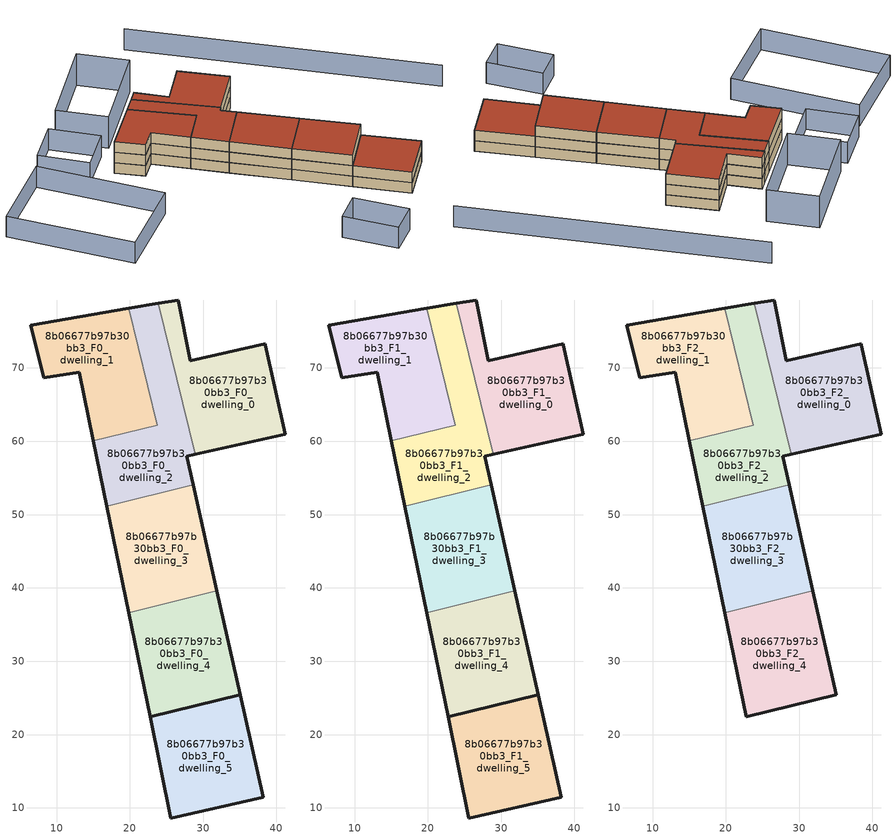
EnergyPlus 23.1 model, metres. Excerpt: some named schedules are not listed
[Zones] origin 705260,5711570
8b06677b97b30bb3_F0_dwelling_0
 floor ground (EU_floor_Construction): 41.22,60.97 38.47,73.15 38.45,73.27 28.25,70.99 26.59,79.27 23.87,78.81 28.95,58.23 z0
 wall outside (EU_wall_Construction): 23.87,78.81 26.59,79.27 28.25,70.99 38.45,73.27 38.47,73.15 41.22,60.97 28.95,58.23 z0:3
 wall to 8b06677b97b30bb3_F0_dwelling_2 (EU_wall_Construction): 28.95,58.23 23.87,78.81 z0:3
8b06677b97b30bb3_F0_dwelling_1
 floor ground (EU_floor_Construction): 23.75,62.22 19.82,78.12 6.46,75.84 8.23,68.68 13.09,69.42 15.02,60.06 z0
 wall outside (EU_wall_Construction): 15.02,60.06 13.09,69.42 8.23,68.68 6.46,75.84 19.82,78.12 z0:3
 wall to 8b06677b97b30bb3_F0_dwelling_2 (EU_wall_Construction): 19.82,78.12 23.75,62.22 15.02,60.06 z0:3
8b06677b97b30bb3_F0_dwelling_2
 floor ground (EU_floor_Construction): 28.62,54.06 27.74,57.96 28.95,58.23 23.87,78.81 19.82,78.12 23.75,62.22 15.02,60.06 16.85,51.15 z0
 wall outside (EU_wall_Construction): 19.82,78.12 23.87,78.81 / 28.95,58.23 27.74,57.96 28.62,54.06 / 16.85,51.15 15.02,60.06 z0:3
 wall to 8b06677b97b30bb3_F0_dwelling_3 (EU_wall_Construction): 28.62,54.06 16.85,51.15 z0:3
8b06677b97b30bb3_F0_dwelling_3
 floor ground (EU_floor_Construction): 31.88,39.59 28.62,54.06 16.85,51.15 19.84,36.61 z0
 wall outside (EU_wall_Construction): 28.62,54.06 31.88,39.59 / 19.84,36.61 16.85,51.15 z0:3
 wall to 8b06677b97b30bb3_F0_dwelling_4 (EU_wall_Construction): 31.88,39.59 19.84,36.61 z0:3
8b06677b97b30bb3_F0_dwelling_4
 floor ground (EU_floor_Construction): 35.07,25.44 31.88,39.59 19.84,36.61 22.76,22.39 z0
 wall outside (EU_wall_Construction): 31.88,39.59 35.07,25.44 22.76,22.39 19.84,36.61 z0:3
8b06677b97b30bb3_F0_dwelling_5
 floor ground (EU_floor_Construction): 38.22,11.44 35.07,25.44 22.76,22.39 25.59,8.62 z0
 wall outside (EU_wall_Construction): 35.07,25.44 38.22,11.44 25.59,8.62 22.76,22.39 35.07,25.44 z0:3
8b06677b97b30bb3_F1_dwelling_0
 floor to 8b06677b97b30bb3_F0_dwelling_0 (EU_floor_Construction): 41.22,60.97 38.47,73.15 38.45,73.27 28.25,70.99 26.59,79.27 23.87,78.81 28.95,58.23 z3
 wall outside (EU_wall_Construction): 23.87,78.81 26.59,79.27 28.25,70.99 38.45,73.27 38.47,73.15 41.22,60.97 28.95,58.23 z3:6
 wall to 8b06677b97b30bb3_F1_dwelling_2 (EU_wall_Construction): 28.95,58.23 23.87,78.81 z3:6
8b06677b97b30bb3_F1_dwelling_1
 floor to 8b06677b97b30bb3_F0_dwelling_1 (EU_floor_Construction): 23.75,62.22 19.82,78.12 6.46,75.84 8.23,68.68 13.09,69.42 15.02,60.06 z3
 wall outside (EU_wall_Construction): 15.02,60.06 13.09,69.42 8.23,68.68 6.46,75.84 19.82,78.12 z3:6
 wall to 8b06677b97b30bb3_F1_dwelling_2 (EU_wall_Construction): 19.82,78.12 23.75,62.22 15.02,60.06 z3:6
8b06677b97b30bb3_F1_dwelling_2
 floor to 8b06677b97b30bb3_F0_dwelling_2 (EU_floor_Construction): 28.62,54.06 27.74,57.96 28.95,58.23 23.87,78.81 19.82,78.12 23.75,62.22 15.02,60.06 16.85,51.15 z3
 wall outside (EU_wall_Construction): 19.82,78.12 23.87,78.81 / 28.95,58.23 27.74,57.96 28.62,54.06 / 16.85,51.15 15.02,60.06 z3:6
 wall to 8b06677b97b30bb3_F1_dwelling_3 (EU_wall_Construction): 28.62,54.06 16.85,51.15 z3:6
8b06677b97b30bb3_F1_dwelling_3
 floor to 8b06677b97b30bb3_F0_dwelling_3 (EU_floor_Construction): 31.88,39.59 28.62,54.06 16.85,51.15 19.84,36.61 z3
 wall outside (EU_wall_Construction): 28.62,54.06 31.88,39.59 / 19.84,36.61 16.85,51.15 z3:6
 wall to 8b06677b97b30bb3_F1_dwelling_4 (EU_wall_Construction): 31.88,39.59 19.84,36.61 z3:6
8b06677b97b30bb3_F1_dwelling_4
 floor to 8b06677b97b30bb3_F0_dwelling_4 (EU_floor_Construction): 35.07,25.44 31.88,39.59 19.84,36.61 22.76,22.39 z3
 wall outside (EU_wall_Construction): 31.88,39.59 35.07,25.44 22.76,22.39 19.84,36.61 z3:6
8b06677b97b30bb3_F1_dwelling_5
 floor to 8b06677b97b30bb3_F0_dwelling_5 (EU_floor_Construction): 38.22,11.44 35.07,25.44 22.76,22.39 25.59,8.62 z3
 wall outside (EU_wall_Construction): 35.07,25.44 38.22,11.44 25.59,8.62 22.76,22.39 35.07,25.44 z3:6
 roof outside (EU_roof_Construction): 35.07,25.44 38.22,11.44 25.59,8.62 22.76,22.39 z6
8b06677b97b30bb3_F2_dwelling_0
 floor to 8b06677b97b30bb3_F1_dwelling_0 (EU_floor_Construction): 41.22,60.97 38.47,73.15 38.45,73.27 28.25,70.99 26.59,79.27 23.87,78.81 28.95,58.23 z6
 wall outside (EU_wall_Construction): 23.87,78.81 26.59,79.27 28.25,70.99 38.45,73.27 38.47,73.15 41.22,60.97 28.95,58.23 z6:9
 wall to 8b06677b97b30bb3_F2_dwelling_2 (EU_wall_Construction): 28.95,58.23 23.87,78.81 z6:9
 roof outside (EU_roof_Construction): 38.45,73.27 38.47,73.15 41.22,60.97 28.95,58.23 23.87,78.81 26.59,79.27 28.25,70.99 z9
8b06677b97b30bb3_F2_dwelling_1
 floor to 8b06677b97b30bb3_F1_dwelling_1 (EU_floor_Construction): 23.75,62.22 19.82,78.12 6.46,75.84 8.23,68.68 13.09,69.42 15.02,60.06 z6
 wall outside (EU_wall_Construction): 15.02,60.06 13.09,69.42 8.23,68.68 6.46,75.84 19.82,78.12 z6:9
 wall to 8b06677b97b30bb3_F2_dwelling_2 (EU_wall_Construction): 19.82,78.12 23.75,62.22 15.02,60.06 z6:9
 roof outside (EU_roof_Construction): 19.82,78.12 23.75,62.22 15.02,60.06 13.09,69.42 8.23,68.68 6.46,75.84 z9
8b06677b97b30bb3_F2_dwelling_2
 floor to 8b06677b97b30bb3_F1_dwelling_2 (EU_floor_Construction): 28.62,54.06 27.74,57.96 28.95,58.23 23.87,78.81 19.82,78.12 23.75,62.22 15.02,60.06 16.85,51.15 z6
 wall outside (EU_wall_Construction): 19.82,78.12 23.87,78.81 / 28.95,58.23 27.74,57.96 28.62,54.06 / 16.85,51.15 15.02,60.06 z6:9
 wall to 8b06677b97b30bb3_F2_dwelling_3 (EU_wall_Construction): 28.62,54.06 16.85,51.15 z6:9
 roof outside (EU_roof_Construction): 23.87,78.81 28.95,58.23 27.74,57.96 28.62,54.06 16.85,51.15 15.02,60.06 23.75,62.22 19.82,78.12 z9
8b06677b97b30bb3_F2_dwelling_3
 floor to 8b06677b97b30bb3_F1_dwelling_3 (EU_floor_Construction): 31.88,39.59 28.62,54.06 16.85,51.15 19.84,36.61 z6
 wall outside (EU_wall_Construction): 28.62,54.06 31.88,39.59 / 19.84,36.61 16.85,51.15 z6:9
 wall to 8b06677b97b30bb3_F2_dwelling_4 (EU_wall_Construction): 31.88,39.59 19.84,36.61 z6:9
 roof outside (EU_roof_Construction): 28.62,54.06 31.88,39.59 19.84,36.61 16.85,51.15 z9
8b06677b97b30bb3_F2_dwelling_4
 floor to 8b06677b97b30bb3_F1_dwelling_4 (EU_floor_Construction): 35.07,25.44 31.88,39.59 19.84,36.61 22.76,22.39 z6
 wall outside (EU_wall_Construction): 31.88,39.59 35.07,25.44 22.76,22.39 19.84,36.61 z6:9
 roof outside (EU_roof_Construction): 31.88,39.59 35.07,25.44 22.76,22.39 19.84,36.61 z9
shading: 68.1,18.64 53.35,92.67 / 3.98,2.98 2.98,16.89 / 2.98,16.89 10.88,17.45 / 10.88,17.45 11.87,3.55 / 11.87,3.55 3.98,2.98 / -26.82,89.38 -5.7,90.54 / -5.7,90.54 -3.96,58.65 / -3.96,58.65 -25.08,57.49 / -25.08,57.49 -26.82,89.38 / 11.4,81.18 0.57,79.45 / 0.57,79.45 -1.44,92.03 / -1.44,92.03 9.39,93.76 / 9.39,93.76 11.4,81.18 z0:6; 13.05,93.4 35.9,97.58 / 35.9,97.58 38.19,85.07 / 38.19,85.07 15.34,80.9 / 15.34,80.9 13.05,93.4 z0:9
[Building]
EU S2 Campaign: North Axis=0; Terrain=City; Solar Distribution=FullExterior
[Site:Location]
London: Latitude=51.5; Longitude=-0.5; Time Zone=0; Elevation=25
[SizingPeriod:WeatherFileDays]
AnnualSizingPeriod: Begin Month=1; Begin Day of Month=1; End Month=12; End Day of Month=31; Day of Week for Start Day=Monday; Use Weather File Daylight Saving Period=No; Use Weather File Rain and Snow Indicators=No
[MATERIAL]
EU_InternalMass_Material: Roughness=MediumRough; Thickness=0.1; Conductivity=1; Density=1800; Specific Heat=900; Thermal Absorptance=0.9; Solar Absorptance=0.7; Visible Absorptance=0.7
[MATERIAL:NOMASS] Roughness=MediumRough; Thermal Absorptance=0.9; Solar Absorptance=0.7; Visible Absorptance=0.7
Name | Thermal Resistance
EU_wall_NoMass | 1.04674
EU_roof_NoMass | 4.32442
EU_floor_NoMass | 2.04616
[CONSTRUCTION]
EU_wall_Construction: EU_wall_NoMass
EU_roof_Construction: EU_roof_NoMass
EU_floor_Construction: EU_floor_NoMass
EU_InternalMass_Construction: EU_InternalMass_Material
[ZONE] Type=1; Multiplier=1; Ceiling Height=autocalculate; Floor Area=autocalculate; Part of Total Floor Area=Yes
Name | Volume
8b06677b97b30bb3_F0_dwelling_0; 8b06677b97b30bb3_F1_dwelling_5 | 545.774
8b06677b97b30bb3_F1_dwelling_0; 8b06677b97b30bb3_F2_dwelling_0 | 545.775
8b06677b97b30bb3_F0_dwelling_1; 8b06677b97b30bb3_F1_dwelling_1; 8b06677b97b30bb3_F2_dwelling_1 | 545.772
8b06677b97b30bb3_F0_dwelling_2 | 545.786
8b06677b97b30bb3_F1_dwelling_2; 8b06677b97b30bb3_F2_dwelling_2 | 545.785
8b06677b97b30bb3_F0_dwelling_3; 8b06677b97b30bb3_F1_dwelling_3; 8b06677b97b30bb3_F2_dwelling_3; 8b06677b97b30bb3_F0_dwelling_5 | 545.773
8b06677b97b30bb3_F0_dwelling_4 | 545.779
8b06677b97b30bb3_F1_dwelling_4; 8b06677b97b30bb3_F2_dwelling_4 | 545.778
[INTERNALMASS] Construction=EU_InternalMass_Construction
Name | Zone or ZoneList | Surface Area
8b06677b97b30bb3_F0_dwelling_0_EU_InternalMass | 8b06677b97b30bb3_F0_dwelling_0 | 181.927
8b06677b97b30bb3_F0_dwelling_1_EU_InternalMass | 8b06677b97b30bb3_F0_dwelling_1 | 181.926
8b06677b97b30bb3_F0_dwelling_2_EU_InternalMass | 8b06677b97b30bb3_F0_dwelling_2 | 181.928
8b06677b97b30bb3_F0_dwelling_3_EU_InternalMass | 8b06677b97b30bb3_F0_dwelling_3 | 181.924
8b06677b97b30bb3_F0_dwelling_4_EU_InternalMass | 8b06677b97b30bb3_F0_dwelling_4 | 181.926
8b06677b97b30bb3_F0_dwelling_5_EU_InternalMass | 8b06677b97b30bb3_F0_dwelling_5 | 181.925
8b06677b97b30bb3_F1_dwelling_0_EU_InternalMass | 8b06677b97b30bb3_F1_dwelling_0 | 181.927
8b06677b97b30bb3_F1_dwelling_1_EU_InternalMass | 8b06677b97b30bb3_F1_dwelling_1 | 181.926
8b06677b97b30bb3_F1_dwelling_2_EU_InternalMass | 8b06677b97b30bb3_F1_dwelling_2 | 181.928
8b06677b97b30bb3_F1_dwelling_3_EU_InternalMass | 8b06677b97b30bb3_F1_dwelling_3 | 181.924
8b06677b97b30bb3_F1_dwelling_4_EU_InternalMass | 8b06677b97b30bb3_F1_dwelling_4 | 181.926
8b06677b97b30bb3_F1_dwelling_5_EU_InternalMass | 8b06677b97b30bb3_F1_dwelling_5 | 181.925
8b06677b97b30bb3_F2_dwelling_0_EU_InternalMass | 8b06677b97b30bb3_F2_dwelling_0 | 218.318
8b06677b97b30bb3_F2_dwelling_1_EU_InternalMass | 8b06677b97b30bb3_F2_dwelling_1 | 218.313
8b06677b97b30bb3_F2_dwelling_2_EU_InternalMass | 8b06677b97b30bb3_F2_dwelling_2 | 218.314
8b06677b97b30bb3_F2_dwelling_3_EU_InternalMass | 8b06677b97b30bb3_F2_dwelling_3 | 218.321
8b06677b97b30bb3_F2_dwelling_4_EU_InternalMass | 8b06677b97b30bb3_F2_dwelling_4 | 218.312
[OTHEREQUIPMENT] Fuel Type=Electricity; Design Level Calculation Method=Watts/Area; Power per Zone Floor Area=1; Fraction Latent=0; Fraction Radiant=0; Fraction Lost=0; Carbon Dioxide Generation Rate=0; EndUse Subcategory=EU_Step8_InternalGains
Name | Zone or ZoneList or Space or SpaceList | Schedule
EU_Step8_InternalGain_8b06677b97b30bb3_F0_dwelling_0_f000 | 8b06677b97b30bb3_F0_dwelling_0 | EU_Step8_GainSchedule_8b06677b97b30bb3_F0_dwelling_0_f000
EU_Step8_InternalGain_8b06677b97b30bb3_F0_dwelling_1_f000 | 8b06677b97b30bb3_F0_dwelling_1 | EU_Step8_GainSchedule_8b06677b97b30bb3_F0_dwelling_1_f000
EU_Step8_InternalGain_8b06677b97b30bb3_F0_dwelling_2_f000 | 8b06677b97b30bb3_F0_dwelling_2 | EU_Step8_GainSchedule_8b06677b97b30bb3_F0_dwelling_2_f000
EU_Step8_InternalGain_8b06677b97b30bb3_F0_dwelling_3_f000 | 8b06677b97b30bb3_F0_dwelling_3 | EU_Step8_GainSchedule_8b06677b97b30bb3_F0_dwelling_3_f000
EU_Step8_InternalGain_8b06677b97b30bb3_F0_dwelling_4_f000 | 8b06677b97b30bb3_F0_dwelling_4 | EU_Step8_GainSchedule_8b06677b97b30bb3_F0_dwelling_4_f000
EU_Step8_InternalGain_8b06677b97b30bb3_F0_dwelling_5_f000 | 8b06677b97b30bb3_F0_dwelling_5 | EU_Step8_GainSchedule_8b06677b97b30bb3_F0_dwelling_5_f000
EU_Step8_InternalGain_8b06677b97b30bb3_F1_dwelling_0_f000 | 8b06677b97b30bb3_F1_dwelling_0 | EU_Step8_GainSchedule_8b06677b97b30bb3_F1_dwelling_0_f000
EU_Step8_InternalGain_8b06677b97b30bb3_F1_dwelling_1_f000 | 8b06677b97b30bb3_F1_dwelling_1 | EU_Step8_GainSchedule_8b06677b97b30bb3_F1_dwelling_1_f000
EU_Step8_InternalGain_8b06677b97b30bb3_F1_dwelling_2_f000 | 8b06677b97b30bb3_F1_dwelling_2 | EU_Step8_GainSchedule_8b06677b97b30bb3_F1_dwelling_2_f000
EU_Step8_InternalGain_8b06677b97b30bb3_F1_dwelling_3_f000 | 8b06677b97b30bb3_F1_dwelling_3 | EU_Step8_GainSchedule_8b06677b97b30bb3_F1_dwelling_3_f000
EU_Step8_InternalGain_8b06677b97b30bb3_F1_dwelling_4_f000 | 8b06677b97b30bb3_F1_dwelling_4 | EU_Step8_GainSchedule_8b06677b97b30bb3_F1_dwelling_4_f000
EU_Step8_InternalGain_8b06677b97b30bb3_F1_dwelling_5_f000 | 8b06677b97b30bb3_F1_dwelling_5 | EU_Step8_GainSchedule_8b06677b97b30bb3_F1_dwelling_5_f000
EU_Step8_InternalGain_8b06677b97b30bb3_F2_dwelling_0_f000 | 8b06677b97b30bb3_F2_dwelling_0 | EU_Step8_GainSchedule_8b06677b97b30bb3_F2_dwelling_0_f000
EU_Step8_InternalGain_8b06677b97b30bb3_F2_dwelling_1_f000 | 8b06677b97b30bb3_F2_dwelling_1 | EU_Step8_GainSchedule_8b06677b97b30bb3_F2_dwelling_1_f000
EU_Step8_InternalGain_8b06677b97b30bb3_F2_dwelling_2_f000 | 8b06677b97b30bb3_F2_dwelling_2 | EU_Step8_GainSchedule_8b06677b97b30bb3_F2_dwelling_2_f000
EU_Step8_InternalGain_8b06677b97b30bb3_F2_dwelling_3_f000 | 8b06677b97b30bb3_F2_dwelling_3 | EU_Step8_GainSchedule_8b06677b97b30bb3_F2_dwelling_3_f000
EU_Step8_InternalGain_8b06677b97b30bb3_F2_dwelling_4_f000 | 8b06677b97b30bb3_F2_dwelling_4 | EU_Step8_GainSchedule_8b06677b97b30bb3_F2_dwelling_4_f000
[ZONEVENTILATION:DESIGNFLOWRATE] Schedule=EU_AlwaysOn; Design Flow Rate Calculation Method=AirChanges/Hour; Air Changes per Hour=0.488719; Ventilation Type=Natural; Fan Pressure Rise=0; Fan Total Efficiency=1; Constant Term Coefficient=1; Temperature Term Coefficient=0; Velocity Term Coefficient=0; Velocity Squared Term Coefficient=0; Minimum Indoor Temperature=-100; Maximum Indoor Temperature=100; Delta Temperature=-100; Minimum Outdoor Temperature=-100; Maximum Outdoor Temperature=100; Maximum Wind Speed=40
Name | Zone or ZoneList or Space or SpaceList
EU_ConstantAir_8b06677b97b30bb3_F0_dwelling_0 | 8b06677b97b30bb3_F0_dwelling_0
EU_ConstantAir_8b06677b97b30bb3_F0_dwelling_1 | 8b06677b97b30bb3_F0_dwelling_1
EU_ConstantAir_8b06677b97b30bb3_F0_dwelling_2 | 8b06677b97b30bb3_F0_dwelling_2
EU_ConstantAir_8b06677b97b30bb3_F0_dwelling_3 | 8b06677b97b30bb3_F0_dwelling_3
EU_ConstantAir_8b06677b97b30bb3_F0_dwelling_4 | 8b06677b97b30bb3_F0_dwelling_4
EU_ConstantAir_8b06677b97b30bb3_F0_dwelling_5 | 8b06677b97b30bb3_F0_dwelling_5
EU_ConstantAir_8b06677b97b30bb3_F1_dwelling_0 | 8b06677b97b30bb3_F1_dwelling_0
EU_ConstantAir_8b06677b97b30bb3_F1_dwelling_1 | 8b06677b97b30bb3_F1_dwelling_1
EU_ConstantAir_8b06677b97b30bb3_F1_dwelling_2 | 8b06677b97b30bb3_F1_dwelling_2
EU_ConstantAir_8b06677b97b30bb3_F1_dwelling_3 | 8b06677b97b30bb3_F1_dwelling_3
EU_ConstantAir_8b06677b97b30bb3_F1_dwelling_4 | 8b06677b97b30bb3_F1_dwelling_4
EU_ConstantAir_8b06677b97b30bb3_F1_dwelling_5 | 8b06677b97b30bb3_F1_dwelling_5
EU_ConstantAir_8b06677b97b30bb3_F2_dwelling_0 | 8b06677b97b30bb3_F2_dwelling_0
EU_ConstantAir_8b06677b97b30bb3_F2_dwelling_1 | 8b06677b97b30bb3_F2_dwelling_1
EU_ConstantAir_8b06677b97b30bb3_F2_dwelling_2 | 8b06677b97b30bb3_F2_dwelling_2
EU_ConstantAir_8b06677b97b30bb3_F2_dwelling_3 | 8b06677b97b30bb3_F2_dwelling_3
EU_ConstantAir_8b06677b97b30bb3_F2_dwelling_4 | 8b06677b97b30bb3_F2_dwelling_4
[HVACTEMPLATE:THERMOSTAT] Constant Heating Setpoint=20; Constant Cooling Setpoint=50
EU_HeatOnly_8b06677b97b30bb3_F0_dwelling_0; EU_HeatOnly_8b06677b97b30bb3_F0_dwelling_1; EU_HeatOnly_8b06677b97b30bb3_F0_dwelling_2; EU_HeatOnly_8b06677b97b30bb3_F0_dwelling_3; EU_HeatOnly_8b06677b97b30bb3_F0_dwelling_4; EU_HeatOnly_8b06677b97b30bb3_F0_dwelling_5; EU_HeatOnly_8b06677b97b30bb3_F1_dwelling_0; EU_HeatOnly_8b06677b97b30bb3_F1_dwelling_1; EU_HeatOnly_8b06677b97b30bb3_F1_dwelling_2; EU_HeatOnly_8b06677b97b30bb3_F1_dwelling_3; EU_HeatOnly_8b06677b97b30bb3_F1_dwelling_4; EU_HeatOnly_8b06677b97b30bb3_F1_dwelling_5; EU_HeatOnly_8b06677b97b30bb3_F2_dwelling_0; EU_HeatOnly_8b06677b97b30bb3_F2_dwelling_1; EU_HeatOnly_8b06677b97b30bb3_F2_dwelling_2; EU_HeatOnly_8b06677b97b30bb3_F2_dwelling_3; EU_HeatOnly_8b06677b97b30bb3_F2_dwelling_4
[HVACTEMPLATE:ZONE:IDEALLOADSAIRSYSTEM] System Availability Schedule=EU_AlwaysOn; Maximum Heating Supply Air Temperature=50; Minimum Cooling Supply Air Temperature=13; Maximum Heating Supply Air Humidity Ratio=0.0156; Minimum Cooling Supply Air Humidity Ratio=0.0077; Heating Limit=NoLimit; Cooling Limit=NoLimit; Heating Availability Schedule=EU_AlwaysOn; Cooling Availability Schedule=EU_CoolingOff; Dehumidification Control Type=ConstantSensibleHeatRatio; Cooling Sensible Heat Ratio=0.7; Dehumidification Setpoint=60; Humidification Control Type=None; Humidification Setpoint=30; Outdoor Air Method=None; Outdoor Air Flow Rate per Person=0.00944; Outdoor Air Flow Rate per Zone Floor Area=0; Outdoor Air Flow Rate per Zone=0; Demand Controlled Ventilation Type=None; Outdoor Air Economizer Type=NoEconomizer; Heat Recovery Type=None; Sensible Heat Recovery Effectiveness=0.7; Latent Heat Recovery Effectiveness=0.65
Name | Template Thermostat
8b06677b97b30bb3_F0_dwelling_0 | EU_HeatOnly_8b06677b97b30bb3_F0_dwelling_0
8b06677b97b30bb3_F0_dwelling_1 | EU_HeatOnly_8b06677b97b30bb3_F0_dwelling_1
8b06677b97b30bb3_F0_dwelling_2 | EU_HeatOnly_8b06677b97b30bb3_F0_dwelling_2
8b06677b97b30bb3_F0_dwelling_3 | EU_HeatOnly_8b06677b97b30bb3_F0_dwelling_3
8b06677b97b30bb3_F0_dwelling_4 | EU_HeatOnly_8b06677b97b30bb3_F0_dwelling_4
8b06677b97b30bb3_F0_dwelling_5 | EU_HeatOnly_8b06677b97b30bb3_F0_dwelling_5
8b06677b97b30bb3_F1_dwelling_0 | EU_HeatOnly_8b06677b97b30bb3_F1_dwelling_0
8b06677b97b30bb3_F1_dwelling_1 | EU_HeatOnly_8b06677b97b30bb3_F1_dwelling_1
8b06677b97b30bb3_F1_dwelling_2 | EU_HeatOnly_8b06677b97b30bb3_F1_dwelling_2
8b06677b97b30bb3_F1_dwelling_3 | EU_HeatOnly_8b06677b97b30bb3_F1_dwelling_3
8b06677b97b30bb3_F1_dwelling_4 | EU_HeatOnly_8b06677b97b30bb3_F1_dwelling_4
8b06677b97b30bb3_F1_dwelling_5 | EU_HeatOnly_8b06677b97b30bb3_F1_dwelling_5
8b06677b97b30bb3_F2_dwelling_0 | EU_HeatOnly_8b06677b97b30bb3_F2_dwelling_0
8b06677b97b30bb3_F2_dwelling_1 | EU_HeatOnly_8b06677b97b30bb3_F2_dwelling_1
8b06677b97b30bb3_F2_dwelling_2 | EU_HeatOnly_8b06677b97b30bb3_F2_dwelling_2
8b06677b97b30bb3_F2_dwelling_3 | EU_HeatOnly_8b06677b97b30bb3_F2_dwelling_3
8b06677b97b30bb3_F2_dwelling_4 | EU_HeatOnly_8b06677b97b30bb3_F2_dwelling_4
